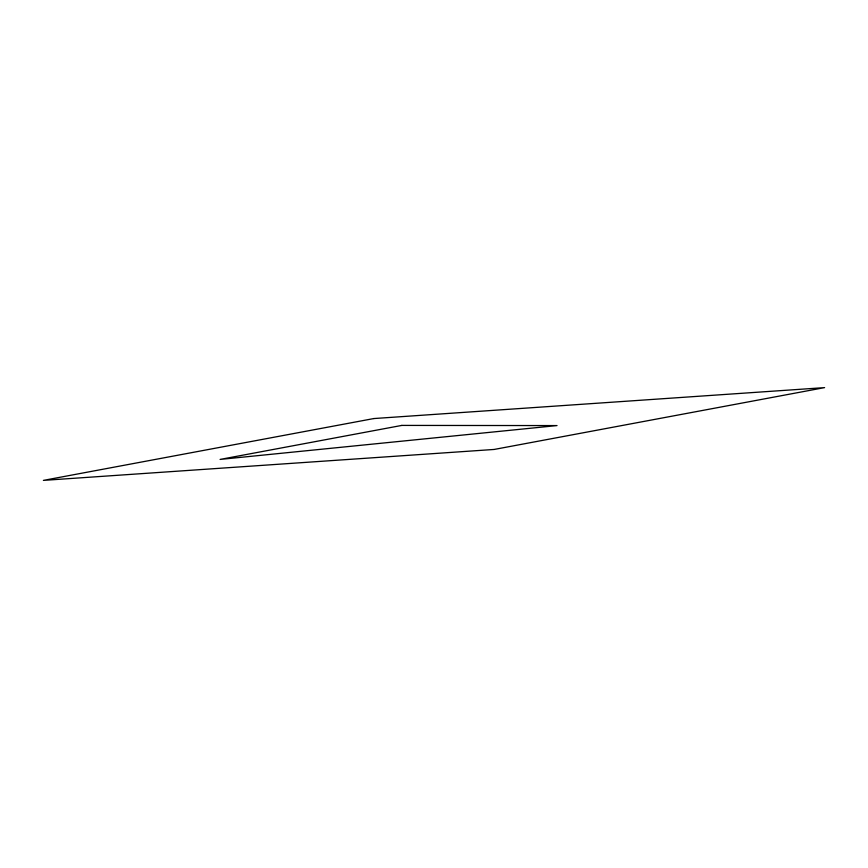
<?xml version="1.0" encoding="UTF-8"?>
<svg xmlns="http://www.w3.org/2000/svg" width="868" height="868" viewBox="0 0 868 868"><rect width="100%" height="100%" fill="white"/><g stroke="black" fill="none" stroke-linecap="round" stroke-linejoin="round"><path stroke-width="1.3" d="M373.858 418.55L43.4 480.384L494.142 449.45L824.6 387.616L373.858 418.55M401.851 425.407L220.092 459.422L557.028 425.58L401.851 425.407"/></g></svg>
